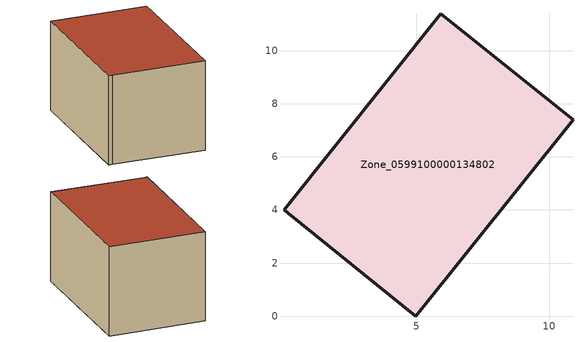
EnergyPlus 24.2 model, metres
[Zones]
Zone_0599100000134802
 floor ground (C_G): 0.02,4 5.92,11.38 10.9,7.4 4.98,0 0.19,3.88 z0.36
 wall outside (C_F): 10.9,7.4 5.92,11.38 0.02,4 0.19,3.88 4.98,0 10.9,7.4 z0.36:6.28
 roof outside (C_R): 5.92,11.38 0.02,4 0.19,3.88 4.98,0 10.9,7.4 z6.28
[BUILDING]
Pand.0599100000134802: North Axis=0; Terrain=City; Loads Convergence Tolerance Value=0.04; Temperature Convergence Tolerance Value=0.4; Solar Distribution=FullExterior; Maximum Number of Warmup Days=25; Minimum Number of Warmup Days=1
[Site:Location]
Rotterdam.The.Hague.AP_ZH_NLD Design_Conditions: Latitude=51.96; Longitude=4.45; Time Zone=1; Elevation=-4.5
[SITE:GROUNDTEMPERATURE:BUILDINGSURFACE]
18, 18, 18, 18, 18, 18, 18, 18, 18, 18, 18, 18
[MATERIAL] Thermal Absorptance=0.9; Solar Absorptance=0.7; Visible Absorptance=0.7
Name | Roughness | Thickness | Conductivity | Density | Specific Heat
G.TC.1946-1964 | MediumSmooth | 0.15 | 1 | 540 | 1210
F.TC.1946-1964 | Rough | 0.3 | 0.857143 | 1920 | 840
R.TC.1946-1964 | MediumRough | 0.2 | 0.235294 | 1500 | 1000
[CONSTRUCTION]
C_G: G.TC.1946-1964
C_F: F.TC.1946-1964
C_R: R.TC.1946-1964
[ZONE]
Zone_0599100000134802: Type=1; Multiplier=1; Ceiling Height=Autocalculate; Volume=Autocalculate; Floor Area=autocalculate; Part of Total Floor Area=Yes
[ZONEINFILTRATION:DESIGNFLOWRATE]
Infil_Zone_0599100000134802: Zone or ZoneList or Space or SpaceList=Zone_0599100000134802; Schedule=AlwaysOn; Design Flow Rate Calculation Method=Flow/Area; Flow Rate per Floor Area=0.003; Constant Term Coefficient=1; Temperature Term Coefficient=0; Velocity Term Coefficient=0; Velocity Squared Term Coefficient=0
[HVACTEMPLATE:ZONE:IDEALLOADSAIRSYSTEM]
Zone_0599100000134802: Maximum Heating Supply Air Temperature=50; Minimum Cooling Supply Air Temperature=13; Maximum Heating Supply Air Humidity Ratio=0.0156; Minimum Cooling Supply Air Humidity Ratio=0.0077; Heating Limit=NoLimit; Cooling Limit=NoLimit; Dehumidification Control Type=ConstantSensibleHeatRatio; Cooling Sensible Heat Ratio=0.7; Dehumidification Setpoint=60; Humidification Control Type=None; Humidification Setpoint=30; Outdoor Air Method=None; Outdoor Air Flow Rate per Person=0.00944; Outdoor Air Flow Rate per Zone Floor Area=0; Outdoor Air Flow Rate per Zone=0; Demand Controlled Ventilation Type=None; Outdoor Air Economizer Type=NoEconomizer; Heat Recovery Type=None; Sensible Heat Recovery Effectiveness=0.7; Latent Heat Recovery Effectiveness=0.65
[ZONECONTROL:THERMOSTAT]
ThermostatControl_Zone_0599100000134802: Zone or ZoneList=Zone_0599100000134802; Control Type Schedule=DualSetpointControlType; Control 1=Thermostat_Zone_0599100000134802; Temperature Difference Between Cutout And Setpoint=0
[THERMOSTATSETPOINT:DUALSETPOINT]
Thermostat_Zone_0599100000134802: Heating Setpoint Temperature Schedule=HeatingSetpoint_Zone_0599100000134802; Cooling Setpoint Temperature Schedule=CoolingSetpoint_Zone_0599100000134802
[SCHEDULE:COMPACT]
HeatingSetpoint_Zone_0599100000134802: Through: 12/31, For: AllDays, Until: 24:00, 21
CoolingSetpoint_Zone_0599100000134802: Through: 12/31, For: AllDays, Until: 24:00, 24
DualSetpointControlType: Through: 12/31, For: AllDays, Until: 24:00, 4
AlwaysOn: Through: 12/31, For: AllDays, Until: 24:00, 1
